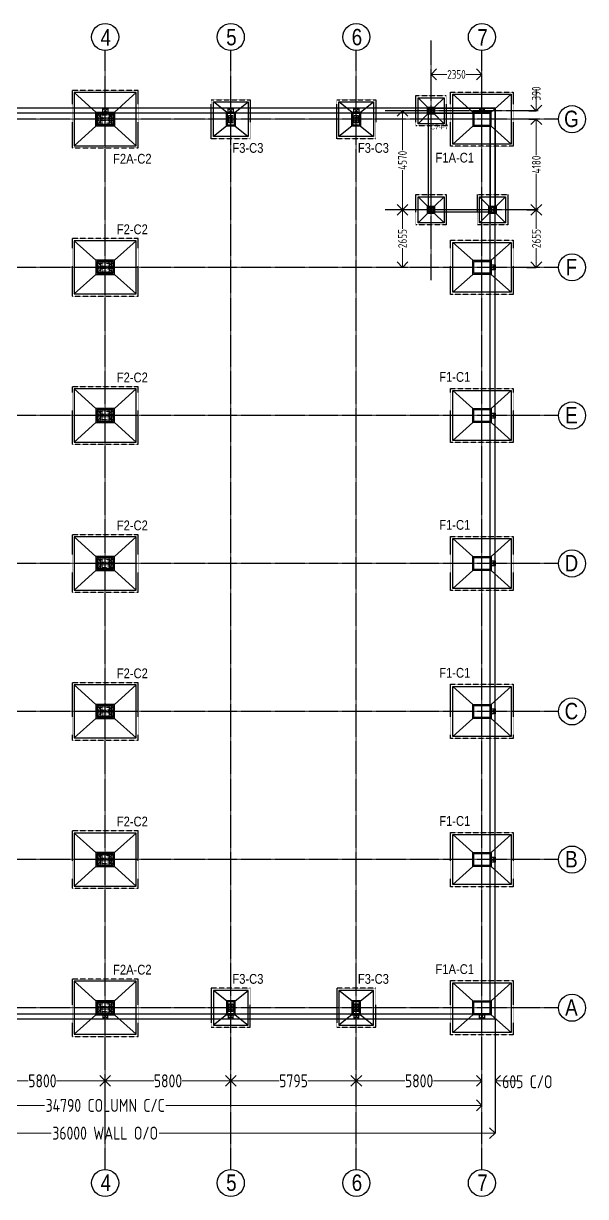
# Model space of a CAD drawing. Header units: millimetres. Extents: x 3470347 to 5996549, y -3470518 to 17149644.
# Drawn here: x 4498179 to 4524134, y 6667247 to 6721364 of the extents above; entities that cross this region are included whole.
import ezdxf

# ---------------------------------------------------------------- set-up
doc = ezdxf.new("R2010")
doc.units = ezdxf.units.MM
doc.header["$MEASUREMENT"] = 0
doc.header["$PDMODE"] = 35
doc.header["$PDSIZE"] = -5
for name, pattern in [('CENTER', [50.8, 31.75, -6.35, 6.35, -6.35]), ('CENTER2', [1.125, 0.75, -0.125, 0.125, -0.125]), ('DASHED2', [0.375, 0.25, -0.125])]:
    doc.linetypes.add(name, pattern=pattern)
doc.layers.get('0').update_dxf_attribs({"linetype": 'CONTINUOUS', "lineweight": 25})
doc.layers.get('DEFPOINTS').update_dxf_attribs({"linetype": 'CONTINUOUS', "lineweight": 25})
doc.layers.add('PV_TEXT_ROMANS', color=7, linetype='CONTINUOUS', lineweight=0)
doc.layers.add('rDIMension', color=1, linetype='CONTINUOUS', lineweight=18)
doc.layers.add('see level', color=2, linetype='CONTINUOUS')
doc.layers.add('SnT-CENTER2', color=8, linetype='CENTER')
doc.styles.add('DIM', font='geniso.shx', dxfattribs={"width": 0.85})
doc.styles.add('J.P', font='ARIALN.TTF')
doc.styles.add('VCSPL_TEXT', font='ARIALN.TTF')
doc.dimstyles.new('ST-100', dxfattribs={"dimscale": 100, "dimtxt": 7, "dimasz": 5, "dimexe": 0.18, "dimexo": 0.0625, "dimgap": 0.2, "dimtad": 0, "dimdec": 0, "dimzin": 0, "dimdsep": 46, "dimtxsty": 'DIM', "dimblk": 'OPEN90', "dimcen": 0.09, "dimclrd": 256, "dimclrt": 7, "dimadec": 0, "dimazin": 0, "dimtfac": 1, "dimtdec": 0, "dimtofl": 0, "dimtmove": 0, "dimatfit": 3, "dimldrblk": 'OPEN90', "dimfxl": 1, "dimtolj": 1, "dimtzin": 0, "dimlwd": -1, "dimarcsym": 0})

# ---------------------------------------------------------------- blocks, each defined once
blk = doc.blocks.new('BP22')
at = {"color": 4, "lineweight": 0}
for points in [[(2549481, -2957790), (2549421, -2957790), (2549421, -2957800), (2549481, -2957800)], [(2549481, -2957920), (2549421, -2957920), (2549421, -2957930), (2549481, -2957930)], [(2549482, -2957790), (2549482, -2957730), (2549492, -2957730), (2549492, -2957790)], [(2549686, -2957922), (2549686, -2957802), (2549696, -2957802), (2549696, -2957922)], [(2549686, -2957928), (2549686, -2958048), (2549696, -2958048), (2549696, -2957928)], [(2549900, -2957790), (2549900, -2957730), (2549890, -2957730), (2549890, -2957790)], [(2549901, -2957790), (2549961, -2957790), (2549961, -2957800), (2549901, -2957800)], [(2549901, -2957920), (2549961, -2957920), (2549961, -2957930), (2549901, -2957930)], [(2549481, -2958050), (2549421, -2958050), (2549421, -2958060), (2549481, -2958060)], [(2549482, -2958060), (2549482, -2958120), (2549492, -2958120), (2549492, -2958060)], [(2549900, -2958060), (2549900, -2958120), (2549890, -2958120), (2549890, -2958060)], [(2549901, -2958050), (2549961, -2958050), (2549961, -2958060), (2549901, -2958060)]]:
    blk.add_lwpolyline(points, close=True, dxfattribs=at)
at = {"color": 3, "lineweight": 0}
for points in [[(2549481, -2957790), (2549481, -2958060), (2549493, -2958060), (2549493, -2957790)], [(2549493, -2957922), (2549889, -2957922), (2549889, -2957928), (2549493, -2957928)], [(2549901, -2957790), (2549901, -2958060), (2549889, -2958060), (2549889, -2957790)]]:
    blk.add_lwpolyline(points, close=True, dxfattribs=at)
at = {"color": 2, "lineweight": 0}
for centre in [(2549401, -2957745), (2549401, -2957865), (2549401, -2957985), (2549546, -2957865), (2549546, -2957985), (2549836, -2957865), (2549836, -2957985), (2549981, -2957745), (2549981, -2957865), (2549981, -2957985), (2549401, -2958105), (2549981, -2958105)]:
    blk.add_circle(centre, 15, dxfattribs=at)
at = {"layer": 'see level', "color": 8, "linetype": 'CENTER2', "lineweight": 0, "ltscale": 0.1}
for p, q in [((2550041, -2957745), (2549341, -2957745)), ((2549341, -2957865), (2550041, -2957865)), ((2549341, -2957985), (2550041, -2957985)), ((2549401, -2957685), (2549401, -2958165)), ((2549546, -2957685), (2549546, -2958165)), ((2549691, -2957685), (2549691, -2958165)), ((2549836, -2957685), (2549836, -2958165)), ((2549981, -2958165), (2549981, -2957685)), ((2549341, -2958105), (2550041, -2958105))]:
    blk.add_line(p, q, dxfattribs=at)
at = {"layer": 'see level', "color": 1, "linetype": 'ByBlock', "lineweight": 0}
blk.add_lwpolyline([(2549341, -2957685), (2549341, -2958165), (2550041, -2958165), (2550041, -2957685)], close=True, dxfattribs=at)
blk = doc.blocks.new('BP33')
at = {"color": 3, "lineweight": 0}
for points in [[(2537412, -2957452), (2537412, -2957602), (2537418, -2957602), (2537418, -2957452)], [(2537724, -2957452), (2537724, -2957602), (2537718, -2957602), (2537718, -2957452)], [(2537418, -2957525), (2537718, -2957525), (2537718, -2957530), (2537418, -2957530)]]:
    blk.add_lwpolyline(points, close=True, dxfattribs=at)
at = {"color": 4, "lineweight": 0}
for points in [[(2537564, -2957525), (2537564, -2957465), (2537572, -2957465), (2537572, -2957525)], [(2537564, -2957530), (2537564, -2957590), (2537572, -2957590), (2537572, -2957530)]]:
    blk.add_lwpolyline(points, close=True, dxfattribs=at)
at = {"color": 2, "lineweight": 0}
for centre in [(2537493, -2957487), (2537493, -2957567), (2537643, -2957487), (2537643, -2957567)]:
    blk.add_circle(centre, 10, dxfattribs=at)
at = {"layer": 'see level', "color": 8, "linetype": 'CENTER2', "lineweight": 0, "ltscale": 0.1}
for p, q in [((2537493, -2957427), (2537493, -2957627)), ((2537643, -2957427), (2537643, -2957627)), ((2537743, -2957487), (2537393, -2957487)), ((2537393, -2957567), (2537743, -2957567))]:
    blk.add_line(p, q, dxfattribs=at)
at = {"layer": 'see level', "color": 1, "linetype": 'ByBlock', "lineweight": 0}
blk.add_lwpolyline([(2537393, -2957427), (2537393, -2957627), (2537743, -2957627), (2537743, -2957427)], close=True, dxfattribs=at)
blk = doc.blocks.new('_Open90')
at = {"color": 0, "linetype": 'ByBlock', "lineweight": -2}
for p, q in [((0, 0), (-1, 0)), ((-0.5, 0.5), (0, 0)), ((0, 0), (-0.5, -0.5))]:
    blk.add_line(p, q, dxfattribs=at)
blk = doc.blocks.new('*D1367')
at = {"layer": 'DEFPOINTS', "color": 0}
for p in [(4496153, 6672583), (4501953, 6672583), (4501953, 6672583)]:
    blk.add_point(p, dxfattribs=at)
at = {"layer": 'rDIMension', "color": 0, "lineweight": -2}
for p, q in [((4496153, 6672583), (4496153, 6672583)), ((4501953, 6672583), (4501953, 6672583))]:
    blk.add_line(p, q, dxfattribs=at)
at = {"layer": 'rDIMension'}
for p, q in [((4496653, 6672583), (4498395, 6672583)), ((4501453, 6672583), (4499710, 6672583))]:
    blk.add_line(p, q, dxfattribs=at)
at = {"layer": 'rDIMension', "xscale": 500, "yscale": 500, "zscale": 500, "rotation": 180}
blk.add_blockref('_Open90', (4496153, 6672583), dxfattribs=at)
at = {"layer": 'rDIMension', "xscale": 500, "yscale": 500, "zscale": 500}
blk.add_blockref('_Open90', (4501953, 6672583), dxfattribs=at)
at = {"layer": 'rDIMension', "color": 7, "insert": (4499053, 6672583), "char_height": 600, "attachment_point": 5, "style": 'DIM'}
blk.add_mtext('\\A1;5800', dxfattribs=at)
blk = doc.blocks.new('*D1368')
at = {"layer": 'DEFPOINTS', "color": 0}
for p in [(4501953, 6672583), (4507753, 6672583), (4507753, 6672583)]:
    blk.add_point(p, dxfattribs=at)
at = {"layer": 'rDIMension', "color": 0, "lineweight": -2}
for p, q in [((4501953, 6672583), (4501953, 6672583)), ((4507753, 6672583), (4507753, 6672583))]:
    blk.add_line(p, q, dxfattribs=at)
at = {"layer": 'rDIMension'}
for p, q in [((4502453, 6672583), (4504195, 6672583)), ((4507253, 6672583), (4505510, 6672583))]:
    blk.add_line(p, q, dxfattribs=at)
at = {"layer": 'rDIMension', "xscale": 500, "yscale": 500, "zscale": 500, "rotation": 180}
blk.add_blockref('_Open90', (4501953, 6672583), dxfattribs=at)
at = {"layer": 'rDIMension', "xscale": 500, "yscale": 500, "zscale": 500}
blk.add_blockref('_Open90', (4507753, 6672583), dxfattribs=at)
at = {"layer": 'rDIMension', "color": 7, "insert": (4504853, 6672583), "char_height": 600, "attachment_point": 5, "style": 'DIM'}
blk.add_mtext('\\A1;5800', dxfattribs=at)
blk = doc.blocks.new('*D1369')
at = {"layer": 'DEFPOINTS', "color": 0}
for p in [(4507753, 6672583), (4513548, 6672583), (4513548, 6672583)]:
    blk.add_point(p, dxfattribs=at)
at = {"layer": 'rDIMension', "color": 0, "lineweight": -2}
for p, q in [((4507753, 6672583), (4507753, 6672583)), ((4513548, 6672583), (4513548, 6672583))]:
    blk.add_line(p, q, dxfattribs=at)
at = {"layer": 'rDIMension'}
for p, q in [((4508253, 6672583), (4509992, 6672583)), ((4513048, 6672583), (4511309, 6672583))]:
    blk.add_line(p, q, dxfattribs=at)
at = {"layer": 'rDIMension', "xscale": 500, "yscale": 500, "zscale": 500, "rotation": 180}
blk.add_blockref('_Open90', (4507753, 6672583), dxfattribs=at)
at = {"layer": 'rDIMension', "xscale": 500, "yscale": 500, "zscale": 500}
blk.add_blockref('_Open90', (4513548, 6672583), dxfattribs=at)
at = {"layer": 'rDIMension', "color": 7, "insert": (4510650, 6672583), "char_height": 600, "attachment_point": 5, "style": 'DIM'}
blk.add_mtext('\\A1;5795', dxfattribs=at)
blk = doc.blocks.new('*D1370')
at = {"layer": 'DEFPOINTS', "color": 0}
for p in [(4513548, 6672583), (4519348, 6672583), (4519348, 6672583)]:
    blk.add_point(p, dxfattribs=at)
at = {"layer": 'rDIMension', "color": 0, "lineweight": -2}
for p, q in [((4513548, 6672583), (4513548, 6672583)), ((4519348, 6672583), (4519348, 6672583))]:
    blk.add_line(p, q, dxfattribs=at)
at = {"layer": 'rDIMension'}
for p, q in [((4514048, 6672583), (4515790, 6672583)), ((4518848, 6672583), (4517105, 6672583))]:
    blk.add_line(p, q, dxfattribs=at)
at = {"layer": 'rDIMension', "xscale": 500, "yscale": 500, "zscale": 500, "rotation": 180}
blk.add_blockref('_Open90', (4513548, 6672583), dxfattribs=at)
at = {"layer": 'rDIMension', "xscale": 500, "yscale": 500, "zscale": 500}
blk.add_blockref('_Open90', (4519348, 6672583), dxfattribs=at)
at = {"layer": 'rDIMension', "color": 7, "insert": (4516448, 6672583), "char_height": 600, "attachment_point": 5, "style": 'DIM'}
blk.add_mtext('\\A1;5800', dxfattribs=at)
blk = doc.blocks.new('*D1371')
at = {"layer": 'DEFPOINTS', "color": 0}
for p in [(4484558, 6671452), (4519348, 6671452), (4519348, 6671452)]:
    blk.add_point(p, dxfattribs=at)
at = {"layer": 'rDIMension', "color": 0, "lineweight": -2}
for p, q in [((4484558, 6671452), (4484558, 6671452)), ((4519348, 6671452), (4519348, 6671452))]:
    blk.add_line(p, q, dxfattribs=at)
at = {"layer": 'rDIMension'}
for p, q in [((4485058, 6671452), (4499152, 6671452)), ((4518848, 6671452), (4504753, 6671452))]:
    blk.add_line(p, q, dxfattribs=at)
at = {"layer": 'rDIMension', "xscale": 500, "yscale": 500, "zscale": 500, "rotation": 180}
blk.add_blockref('_Open90', (4484558, 6671452), dxfattribs=at)
at = {"layer": 'rDIMension', "xscale": 500, "yscale": 500, "zscale": 500}
blk.add_blockref('_Open90', (4519348, 6671452), dxfattribs=at)
at = {"layer": 'rDIMension', "color": 7, "insert": (4501953, 6671452), "char_height": 600, "attachment_point": 5, "style": 'DIM'}
blk.add_mtext('\\A1;34790 COLUMN C/C', dxfattribs=at)
blk = doc.blocks.new('*D1372')
at = {"layer": 'DEFPOINTS', "color": 0}
for p in [(4483953, 6675452), (4519953, 6675452), (4519953, 6670172)]:
    blk.add_point(p, dxfattribs=at)
at = {"layer": 'rDIMension', "color": 0, "lineweight": -2}
for p, q in [((4483953, 6675452), (4483953, 6670172)), ((4519953, 6675452), (4519953, 6670172))]:
    blk.add_line(p, q, dxfattribs=at)
at = {"layer": 'rDIMension'}
for p, q in [((4484453, 6670172), (4499459, 6670172)), ((4519453, 6670172), (4504446, 6670172))]:
    blk.add_line(p, q, dxfattribs=at)
at = {"layer": 'rDIMension', "xscale": 500, "yscale": 500, "zscale": 500, "rotation": 180}
blk.add_blockref('_Open90', (4483953, 6670172), dxfattribs=at)
at = {"layer": 'rDIMension', "xscale": 500, "yscale": 500, "zscale": 500}
blk.add_blockref('_Open90', (4519953, 6670172), dxfattribs=at)
at = {"layer": 'rDIMension', "color": 7, "insert": (4501953, 6670172), "char_height": 600, "attachment_point": 5, "style": 'DIM'}
blk.add_mtext('\\A1;36000 WALL O/O', dxfattribs=at)
blk = doc.blocks.new('*D1338')
at = {"layer": 'DEFPOINTS', "color": 0}
for p in [(4519348, 6672583), (4519953, 6672583), (4519953, 6672583)]:
    blk.add_point(p, dxfattribs=at)
at = {"layer": 'rDIMension'}
for p, q in [((4518848, 6672583), (4518348, 6672583)), ((4520453, 6672583), (4520953, 6672583))]:
    blk.add_line(p, q, dxfattribs=at)
at = {"layer": 'rDIMension', "color": 0, "lineweight": -2}
for p, q in [((4519348, 6672583), (4519348, 6672583)), ((4519953, 6672583), (4519953, 6672583))]:
    blk.add_line(p, q, dxfattribs=at)
at = {"layer": 'rDIMension', "xscale": 500, "yscale": 500, "zscale": 500}
blk.add_blockref('_Open90', (4519348, 6672583), dxfattribs=at)
at = {"layer": 'rDIMension', "xscale": 500, "yscale": 500, "zscale": 500, "rotation": 180}
blk.add_blockref('_Open90', (4519953, 6672583), dxfattribs=at)
at = {"layer": 'rDIMension', "color": 7, "insert": (4521447, 6672543), "char_height": 600, "attachment_point": 5, "style": 'DIM'}
blk.add_mtext('\\A1;605 C/O', dxfattribs=at)
blk = doc.blocks.new('*D1343')
at = {"layer": 'DEFPOINTS', "color": 0}
for p in [(4516998, 6719013), (4516998, 6718800), (4519348, 6718800)]:
    blk.add_point(p, dxfattribs=at)
at = {"layer": 'rDIMension', "color": 0, "lineweight": -2}
for p, q in [((4516998, 6718800), (4516998, 6719013)), ((4519348, 6718800), (4519348, 6719013))]:
    blk.add_line(p, q, dxfattribs=at)
at = {"layer": 'rDIMension'}
for p, q in [((4517498, 6719013), (4517728, 6719013)), ((4518848, 6719013), (4518618, 6719013))]:
    blk.add_line(p, q, dxfattribs=at)
at = {"layer": 'rDIMension', "xscale": 500, "yscale": 500, "zscale": 500, "rotation": 180}
blk.add_blockref('_Open90', (4516998, 6719013), dxfattribs=at)
at = {"layer": 'rDIMension', "xscale": 500, "yscale": 500, "zscale": 500}
blk.add_blockref('_Open90', (4519348, 6719013), dxfattribs=at)
at = {"layer": 'rDIMension', "color": 7, "insert": (4518173, 6719013), "char_height": 400, "attachment_point": 5, "style": 'DIM'}
blk.add_mtext('\\A1;2350', dxfattribs=at)
blk = doc.blocks.new('*D1344')
at = {"layer": 'DEFPOINTS', "color": 0}
for p in [(4521420, 6712767), (4521420, 6710112), (4521860, 6710112)]:
    blk.add_point(p, dxfattribs=at)
at = {"layer": 'rDIMension', "color": 0, "lineweight": -2}
for p, q in [((4521420, 6712767), (4521860, 6712767)), ((4521420, 6710112), (4521860, 6710112))]:
    blk.add_line(p, q, dxfattribs=at)
at = {"layer": 'rDIMension'}
for p, q in [((4521860, 6712267), (4521860, 6711884)), ((4521860, 6710612), (4521860, 6710994))]:
    blk.add_line(p, q, dxfattribs=at)
at = {"layer": 'rDIMension', "xscale": 500, "yscale": 500, "zscale": 500}
for p, rotation in [((4521860, 6712767), 90), ((4521860, 6710112), 270)]:
    blk.add_blockref('_Open90', p, dxfattribs=dict(at, rotation=rotation))
at = {"layer": 'rDIMension', "color": 7, "insert": (4521860, 6711439), "char_height": 400, "attachment_point": 5, "rotation": 90, "style": 'DIM'}
blk.add_mtext('\\A1;2655', dxfattribs=at)
blk = doc.blocks.new('*D1345')
at = {"layer": 'DEFPOINTS', "color": 0}
for p in [(4521515, 6716947), (4521860, 6716947), (4521420, 6712767)]:
    blk.add_point(p, dxfattribs=at)
at = {"layer": 'rDIMension', "color": 0, "lineweight": -2}
for p, q in [((4521515, 6716947), (4521860, 6716947)), ((4521420, 6712767), (4521860, 6712767))]:
    blk.add_line(p, q, dxfattribs=at)
at = {"layer": 'rDIMension'}
for p, q in [((4521860, 6716447), (4521860, 6715285)), ((4521860, 6713267), (4521860, 6714429))]:
    blk.add_line(p, q, dxfattribs=at)
at = {"layer": 'rDIMension', "xscale": 500, "yscale": 500, "zscale": 500}
for p, rotation in [((4521860, 6716947), 90), ((4521860, 6712767), 270)]:
    blk.add_blockref('_Open90', p, dxfattribs=dict(at, rotation=rotation))
at = {"layer": 'rDIMension', "color": 7, "insert": (4521860, 6714857), "char_height": 400, "attachment_point": 5, "rotation": 90, "style": 'DIM'}
blk.add_mtext('\\A1;4180', dxfattribs=at)
blk = doc.blocks.new('*D1346')
at = {"layer": 'DEFPOINTS', "color": 0}
for p in [(4521515, 6717337), (4521515, 6716947), (4521860, 6717337)]:
    blk.add_point(p, dxfattribs=at)
at = {"layer": 'rDIMension'}
for p, q in [((4521860, 6717837), (4521860, 6718337)), ((4521860, 6716447), (4521860, 6715947))]:
    blk.add_line(p, q, dxfattribs=at)
at = {"layer": 'rDIMension', "color": 0, "lineweight": -2}
for p, q in [((4521515, 6717337), (4521860, 6717337)), ((4521515, 6716947), (4521860, 6716947))]:
    blk.add_line(p, q, dxfattribs=at)
at = {"layer": 'rDIMension', "xscale": 500, "yscale": 500, "zscale": 500}
for p, rotation in [((4521860, 6717337), 270), ((4521860, 6716947), 90)]:
    blk.add_blockref('_Open90', p, dxfattribs=dict(at, rotation=rotation))
at = {"layer": 'rDIMension', "color": 7, "insert": (4521860, 6718132), "char_height": 400, "attachment_point": 5, "rotation": 90, "style": 'DIM'}
blk.add_mtext('\\A1;390', dxfattribs=at)
blk = doc.blocks.new('*D1347')
at = {"layer": 'DEFPOINTS', "color": 0}
for p in [(4515679, 6717337), (4515901, 6717337), (4515901, 6712767)]:
    blk.add_point(p, dxfattribs=at)
at = {"layer": 'rDIMension', "color": 0, "lineweight": -2}
for p, q in [((4515901, 6717337), (4515679, 6717337)), ((4515901, 6712767), (4515679, 6712767))]:
    blk.add_line(p, q, dxfattribs=at)
at = {"layer": 'rDIMension'}
for p, q in [((4515679, 6716837), (4515679, 6715514)), ((4515679, 6713267), (4515679, 6714590))]:
    blk.add_line(p, q, dxfattribs=at)
at = {"layer": 'rDIMension', "xscale": 500, "yscale": 500, "zscale": 500}
for p, rotation in [((4515679, 6717337), 90), ((4515679, 6712767), 270)]:
    blk.add_blockref('_Open90', p, dxfattribs=dict(at, rotation=rotation))
at = {"layer": 'rDIMension', "color": 7, "insert": (4515679, 6715052), "char_height": 400, "attachment_point": 5, "rotation": 90, "style": 'DIM'}
blk.add_mtext('\\A1;4570', dxfattribs=at)
blk = doc.blocks.new('*D1348')
at = {"layer": 'DEFPOINTS', "color": 0}
for p in [(4515901, 6712767), (4515679, 6710112), (4515901, 6710112)]:
    blk.add_point(p, dxfattribs=at)
at = {"layer": 'rDIMension', "color": 0, "lineweight": -2}
for p, q in [((4515901, 6712767), (4515679, 6712767)), ((4515901, 6710112), (4515679, 6710112))]:
    blk.add_line(p, q, dxfattribs=at)
at = {"layer": 'rDIMension'}
for p, q in [((4515679, 6712267), (4515679, 6711884)), ((4515679, 6710612), (4515679, 6710994))]:
    blk.add_line(p, q, dxfattribs=at)
at = {"layer": 'rDIMension', "xscale": 500, "yscale": 500, "zscale": 500}
for p, rotation in [((4515679, 6712767), 90), ((4515679, 6710112), 270)]:
    blk.add_blockref('_Open90', p, dxfattribs=dict(at, rotation=rotation))
at = {"layer": 'rDIMension', "color": 7, "insert": (4515679, 6711439), "char_height": 400, "attachment_point": 5, "rotation": 90, "style": 'DIM'}
blk.add_mtext('\\A1;2655', dxfattribs=at)

msp = doc.modelspace()

# ---------------------------------------------------------------- linework, layer by layer
at = {"color": 30}
for p, q in [((4516832.76, 6717501.99), (4516397.76, 6717936.99)), ((4517162.76, 6717501.99), (4517597.76, 6717936.99)), ((4516832.76, 6717171.99), (4516397.76, 6716736.99)), ((4517162.76, 6717171.99), (4517583.05, 6716751.7)), ((4516832.76, 6712931.99), (4516397.76, 6713366.99)), ((4517162.76, 6712931.99), (4517597.76, 6713366.99)), ((4519672.76, 6712931.99), (4519237.76, 6713366.99)), ((4520002.76, 6712931.99), (4520437.76, 6713366.99)), ((4516832.76, 6712601.99), (4516397.76, 6712166.99)), ((4517162.76, 6712601.99), (4517583.05, 6712181.7)), ((4519672.76, 6712601.99), (4519237.76, 6712166.99)), ((4520002.76, 6712601.99), (4520423.05, 6712181.7))]:
    msp.add_line(p, q, dxfattribs=at)
at = {"color": 7, "linetype": 'DASHED2'}
for points in [[(4500427.76, 6718271.99), (4500427.76, 6715621.99), (4503477.76, 6715621.99), (4503477.76, 6718271.99)], [(4517697.76, 6718036.99), (4517697.76, 6716636.99), (4516297.76, 6716636.99), (4516297.76, 6718036.99)], [(4520797.76, 6718196.99), (4520797.76, 6715696.99), (4517897.76, 6715696.99), (4517897.76, 6718196.99)], [(4506852.76, 6716046.99), (4506852.76, 6717846.99), (4508652.76, 6717846.99), (4508652.76, 6716046.99)], [(4512647.76, 6716046.99), (4512647.76, 6717846.99), (4514447.76, 6717846.99), (4514447.76, 6716046.99)], [(4517697.76, 6713466.99), (4517697.76, 6712066.99), (4516297.76, 6712066.99), (4516297.76, 6713466.99)], [(4520537.76, 6713466.99), (4520537.76, 6712066.99), (4519137.76, 6712066.99), (4519137.76, 6713466.99)], [(4500427.76, 6711436.99), (4500427.76, 6708786.99), (4503477.76, 6708786.99), (4503477.76, 6711436.99)], [(4520797.76, 6711361.99), (4520797.76, 6708861.99), (4517897.76, 6708861.99), (4517897.76, 6711361.99)], [(4500427.76, 6704601.99), (4500427.76, 6701951.99), (4503477.76, 6701951.99), (4503477.76, 6704601.99)], [(4520797.76, 6704526.99), (4520797.76, 6702026.99), (4517897.76, 6702026.99), (4517897.76, 6704526.99)], [(4500427.76, 6697776.99), (4500427.76, 6695126.99), (4503477.76, 6695126.99), (4503477.76, 6697776.99)], [(4520797.76, 6697701.99), (4520797.76, 6695201.99), (4517897.76, 6695201.99), (4517897.76, 6697701.99)], [(4500427.76, 6690951.99), (4500427.76, 6688301.99), (4503477.76, 6688301.99), (4503477.76, 6690951.99)], [(4520797.76, 6690876.99), (4520797.76, 6688376.99), (4517897.76, 6688376.99), (4517897.76, 6690876.99)], [(4500427.76, 6684116.99), (4500427.76, 6681466.99), (4503477.76, 6681466.99), (4503477.76, 6684116.99)], [(4520797.76, 6684041.99), (4520797.76, 6681541.99), (4517897.76, 6681541.99), (4517897.76, 6684041.99)], [(4500427.76, 6677281.99), (4500427.76, 6674631.99), (4503477.76, 6674631.99), (4503477.76, 6677281.99)], [(4520797.76, 6677206.99), (4520797.76, 6674706.99), (4517897.76, 6674706.99), (4517897.76, 6677206.99)], [(4506852.76, 6676856.99), (4506852.76, 6675056.99), (4508652.76, 6675056.99), (4508652.76, 6676856.99)], [(4512647.76, 6676856.99), (4512647.76, 6675056.99), (4514447.76, 6675056.99), (4514447.76, 6676856.99)]]:
    msp.add_lwpolyline(points, close=True, dxfattribs=at)
at = {"color": 30}
for points in [[(4500527.76, 6718171.99), (4500527.76, 6715721.99), (4503377.76, 6715721.99), (4503377.76, 6718171.99)], [(4520697.76, 6718096.99), (4520697.76, 6715796.99), (4517997.76, 6715796.99), (4517997.76, 6718096.99)], [(4506952.76, 6716146.99), (4506952.76, 6717746.99), (4508552.76, 6717746.99), (4508552.76, 6716146.99)], [(4512747.76, 6716146.99), (4512747.76, 6717746.99), (4514347.76, 6717746.99), (4514347.76, 6716146.99)], [(4517597.76, 6717936.99), (4517597.76, 6716736.99), (4516397.76, 6716736.99), (4516397.76, 6717936.99)], [(4517162.76, 6717171.99), (4516832.76, 6717171.99), (4516832.76, 6717501.99), (4517162.76, 6717501.99)], [(4502377.76, 6716621.99), (4501527.76, 6716621.99), (4501527.76, 6717271.99), (4502377.76, 6717271.99)], [(4507952.76, 6716621.99), (4507552.76, 6716621.99), (4507552.76, 6717271.99), (4507952.76, 6717271.99)], [(4513747.76, 6716621.99), (4513347.76, 6716621.99), (4513347.76, 6717271.99), (4513747.76, 6717271.99)], [(4518922.76, 6716621.99), (4519772.76, 6716621.99), (4519772.76, 6717271.99), (4518922.76, 6717271.99)], [(4517597.76, 6713366.99), (4517597.76, 6712166.99), (4516397.76, 6712166.99), (4516397.76, 6713366.99)], [(4520437.76, 6713366.99), (4520437.76, 6712166.99), (4519237.76, 6712166.99), (4519237.76, 6713366.99)], [(4517162.76, 6712601.99), (4516832.76, 6712601.99), (4516832.76, 6712931.99), (4517162.76, 6712931.99)], [(4520002.76, 6712601.99), (4519672.76, 6712601.99), (4519672.76, 6712931.99), (4520002.76, 6712931.99)], [(4500527.76, 6711336.99), (4500527.76, 6708886.99), (4503377.76, 6708886.99), (4503377.76, 6711336.99)], [(4520697.76, 6711261.99), (4520697.76, 6708961.99), (4517997.76, 6708961.99), (4517997.76, 6711261.99)], [(4502377.76, 6710436.99), (4501527.76, 6710436.99), (4501527.76, 6709786.99), (4502377.76, 6709786.99)], [(4518922.76, 6710436.99), (4519772.76, 6710436.99), (4519772.76, 6709786.99), (4518922.76, 6709786.99)], [(4500527.76, 6704501.99), (4500527.76, 6702051.99), (4503377.76, 6702051.99), (4503377.76, 6704501.99)], [(4520697.76, 6704426.99), (4520697.76, 6702126.99), (4517997.76, 6702126.99), (4517997.76, 6704426.99)], [(4502377.76, 6703601.99), (4501527.76, 6703601.99), (4501527.76, 6702951.99), (4502377.76, 6702951.99)], [(4518922.76, 6703601.99), (4519772.76, 6703601.99), (4519772.76, 6702951.99), (4518922.76, 6702951.99)], [(4500527.76, 6697676.99), (4500527.76, 6695226.99), (4503377.76, 6695226.99), (4503377.76, 6697676.99)], [(4520697.76, 6697601.99), (4520697.76, 6695301.99), (4517997.76, 6695301.99), (4517997.76, 6697601.99)], [(4502377.76, 6696776.99), (4501527.76, 6696776.99), (4501527.76, 6696126.99), (4502377.76, 6696126.99)], [(4518922.76, 6696776.99), (4519772.76, 6696776.99), (4519772.76, 6696126.99), (4518922.76, 6696126.99)], [(4500527.76, 6690851.99), (4500527.76, 6688401.99), (4503377.76, 6688401.99), (4503377.76, 6690851.99)], [(4520697.76, 6690776.99), (4520697.76, 6688476.99), (4517997.76, 6688476.99), (4517997.76, 6690776.99)], [(4502377.76, 6689951.99), (4501527.76, 6689951.99), (4501527.76, 6689301.99), (4502377.76, 6689301.99)], [(4518922.76, 6689951.99), (4519772.76, 6689951.99), (4519772.76, 6689301.99), (4518922.76, 6689301.99)], [(4500527.76, 6684016.99), (4500527.76, 6681566.99), (4503377.76, 6681566.99), (4503377.76, 6684016.99)], [(4520697.76, 6683941.99), (4520697.76, 6681641.99), (4517997.76, 6681641.99), (4517997.76, 6683941.99)], [(4502377.76, 6683116.99), (4501527.76, 6683116.99), (4501527.76, 6682466.99), (4502377.76, 6682466.99)], [(4518922.76, 6683116.99), (4519772.76, 6683116.99), (4519772.76, 6682466.99), (4518922.76, 6682466.99)], [(4500527.76, 6677181.99), (4500527.76, 6674731.99), (4503377.76, 6674731.99), (4503377.76, 6677181.99)], [(4520697.76, 6677106.99), (4520697.76, 6674806.99), (4517997.76, 6674806.99), (4517997.76, 6677106.99)], [(4506952.76, 6676756.99), (4506952.76, 6675156.99), (4508552.76, 6675156.99), (4508552.76, 6676756.99)], [(4512747.76, 6676756.99), (4512747.76, 6675156.99), (4514347.76, 6675156.99), (4514347.76, 6676756.99)], [(4502377.76, 6676281.99), (4501527.76, 6676281.99), (4501527.76, 6675631.99), (4502377.76, 6675631.99)], [(4507952.76, 6676281.99), (4507552.76, 6676281.99), (4507552.76, 6675631.99), (4507952.76, 6675631.99)], [(4513747.76, 6676281.99), (4513347.76, 6676281.99), (4513347.76, 6675631.99), (4513747.76, 6675631.99)], [(4518922.76, 6676281.99), (4519772.76, 6676281.99), (4519772.76, 6675631.99), (4518922.76, 6675631.99)]]:
    msp.add_lwpolyline(points, close=True, dxfattribs=at)
for points in [[(4501527.76, 6717271.99), (4500527.76, 6718171.99)], [(4502377.76, 6717271.99), (4503377.76, 6718171.99)], [(4518922.76, 6717271.99), (4517997.76, 6718096.99)], [(4519772.76, 6717271.99), (4520697.76, 6718096.99)], [(4507552.76, 6717271.99), (4506952.76, 6717746.99)], [(4507952.76, 6717271.99), (4508552.76, 6717746.99)], [(4513347.76, 6717271.99), (4512747.76, 6717746.99)], [(4513747.76, 6717271.99), (4514347.76, 6717746.99)], [(4501527.76, 6716621.99), (4500527.76, 6715721.99)], [(4502377.76, 6716621.99), (4503377.76, 6715721.99)], [(4507552.76, 6716621.99), (4506952.76, 6716146.99)], [(4507952.76, 6716621.99), (4508552.76, 6716146.99)], [(4513347.76, 6716621.99), (4512747.76, 6716146.99)], [(4513747.76, 6716621.99), (4514347.76, 6716146.99)], [(4518922.76, 6716621.99), (4517997.76, 6715796.99)], [(4519772.76, 6716621.99), (4520697.76, 6715796.99)], [(4501527.76, 6710436.99), (4500527.76, 6711336.99)], [(4502377.76, 6710436.99), (4503377.76, 6711336.99)], [(4518922.76, 6710436.99), (4517997.76, 6711261.99)], [(4519772.76, 6710436.99), (4520697.76, 6711261.99)], [(4501527.76, 6709786.99), (4500527.76, 6708886.99)], [(4502377.76, 6709786.99), (4503377.76, 6708886.99)], [(4518922.76, 6709786.99), (4517997.76, 6708961.99)], [(4519772.76, 6709786.99), (4520697.76, 6708961.99)], [(4501527.76, 6703601.99), (4500527.76, 6704501.99)], [(4502377.76, 6703601.99), (4503377.76, 6704501.99)], [(4518922.76, 6703601.99), (4517997.76, 6704426.99)], [(4519772.76, 6703601.99), (4520697.76, 6704426.99)], [(4501527.76, 6702951.99), (4500527.76, 6702051.99)], [(4502377.76, 6702951.99), (4503377.76, 6702051.99)], [(4518922.76, 6702951.99), (4517997.76, 6702126.99)], [(4519772.76, 6702951.99), (4520697.76, 6702126.99)], [(4501527.76, 6696776.99), (4500527.76, 6697676.99)], [(4502377.76, 6696776.99), (4503377.76, 6697676.99)], [(4518922.76, 6696776.99), (4517997.76, 6697601.99)], [(4519772.76, 6696776.99), (4520697.76, 6697601.99)], [(4501527.76, 6696126.99), (4500527.76, 6695226.99)], [(4502377.76, 6696126.99), (4503377.76, 6695226.99)], [(4518922.76, 6696126.99), (4517997.76, 6695301.99)], [(4519772.76, 6696126.99), (4520697.76, 6695301.99)], [(4501527.76, 6689951.99), (4500527.76, 6690851.99)], [(4502377.76, 6689951.99), (4503377.76, 6690851.99)], [(4518922.76, 6689951.99), (4517997.76, 6690776.99)], [(4519772.76, 6689951.99), (4520697.76, 6690776.99)], [(4501527.76, 6689301.99), (4500527.76, 6688401.99)], [(4502377.76, 6689301.99), (4503377.76, 6688401.99)], [(4518922.76, 6689301.99), (4517997.76, 6688476.99)], [(4519772.76, 6689301.99), (4520697.76, 6688476.99)], [(4501527.76, 6683116.99), (4500527.76, 6684016.99)], [(4502377.76, 6683116.99), (4503377.76, 6684016.99)], [(4518922.76, 6683116.99), (4517997.76, 6683941.99)], [(4519772.76, 6683116.99), (4520697.76, 6683941.99)], [(4501527.76, 6682466.99), (4500527.76, 6681566.99)], [(4502377.76, 6682466.99), (4503377.76, 6681566.99)], [(4518922.76, 6682466.99), (4517997.76, 6681641.99)], [(4519772.76, 6682466.99), (4520697.76, 6681641.99)], [(4501527.76, 6676281.99), (4500527.76, 6677181.99)], [(4502377.76, 6676281.99), (4503377.76, 6677181.99)], [(4518922.76, 6676281.99), (4517997.76, 6677106.99)], [(4519772.76, 6676281.99), (4520697.76, 6677106.99)], [(4507552.76, 6676281.99), (4506952.76, 6676756.99)], [(4507952.76, 6676281.99), (4508552.76, 6676756.99)], [(4513347.76, 6676281.99), (4512747.76, 6676756.99)], [(4513747.76, 6676281.99), (4514347.76, 6676756.99)], [(4501527.76, 6675631.99), (4500527.76, 6674731.99)], [(4502377.76, 6675631.99), (4503377.76, 6674731.99)], [(4507552.76, 6675631.99), (4506952.76, 6675156.99)], [(4507952.76, 6675631.99), (4508552.76, 6675156.99)], [(4513347.76, 6675631.99), (4512747.76, 6675156.99)], [(4513747.76, 6675631.99), (4514347.76, 6675156.99)], [(4518922.76, 6675631.99), (4517997.76, 6674806.99)], [(4519772.76, 6675631.99), (4520697.76, 6674806.99)]]:
    msp.add_lwpolyline(points, dxfattribs=at)
at = {"color": 8}
for points in [[(4483952.76, 6675451.99), (4519952.76, 6675451.99), (4519952.76, 6717451.99), (4483952.76, 6717451.99)], [(4483952.76, 6675451.99), (4519952.76, 6675451.99), (4519952.76, 6717451.99), (4483952.76, 6717451.99)], [(4484182.76, 6675681.99), (4519722.76, 6675681.99), (4519722.76, 6717221.99), (4484182.76, 6717221.99)], [(4516882.76, 6717451.99), (4519952.76, 6717451.99), (4519952.76, 6712651.99), (4516882.76, 6712651.99)], [(4516997.76, 6717221.99), (4519722.76, 6717221.99), (4519722.76, 6712766.99), (4516997.76, 6712766.99)]]:
    msp.add_lwpolyline(points, close=True, dxfattribs=at)
at = {"color": 6}
for points in [[(4501837.76, 6717451.99), (4502067.76, 6717451.99), (4502067.76, 6717221.99), (4501837.76, 6717221.99)], [(4507637.76, 6717451.99), (4507867.76, 6717451.99), (4507867.76, 6717221.99), (4507637.76, 6717221.99)], [(4513432.76, 6717451.99), (4513662.76, 6717451.99), (4513662.76, 6717221.99), (4513432.76, 6717221.99)], [(4517112.76, 6717221.99), (4516882.76, 6717221.99), (4516882.76, 6717451.99), (4517112.76, 6717451.99)], [(4519462.76, 6717451.99), (4519232.76, 6717451.99), (4519232.76, 6717221.99), (4519462.76, 6717221.99)], [(4517112.76, 6712651.99), (4516882.76, 6712651.99), (4516882.76, 6712881.99), (4517112.76, 6712881.99)], [(4519952.76, 6712651.99), (4519722.76, 6712651.99), (4519722.76, 6712881.99), (4519952.76, 6712881.99)], [(4519952.76, 6709996.99), (4519722.76, 6709996.99), (4519722.76, 6710226.99), (4519952.76, 6710226.99)], [(4519952.76, 6703161.99), (4519722.76, 6703161.99), (4519722.76, 6703391.99), (4519952.76, 6703391.99)], [(4519952.76, 6696336.99), (4519722.76, 6696336.99), (4519722.76, 6696566.99), (4519952.76, 6696566.99)], [(4519952.76, 6689511.99), (4519722.76, 6689511.99), (4519722.76, 6689741.99), (4519952.76, 6689741.99)], [(4519952.76, 6682676.99), (4519722.76, 6682676.99), (4519722.76, 6682906.99), (4519952.76, 6682906.99)], [(4501837.76, 6675451.99), (4502067.76, 6675451.99), (4502067.76, 6675681.99), (4501837.76, 6675681.99)], [(4507637.76, 6675451.99), (4507867.76, 6675451.99), (4507867.76, 6675681.99), (4507637.76, 6675681.99)], [(4513432.76, 6675451.99), (4513662.76, 6675451.99), (4513662.76, 6675681.99), (4513432.76, 6675681.99)], [(4519462.76, 6675451.99), (4519232.76, 6675451.99), (4519232.76, 6675681.99), (4519462.76, 6675681.99)]]:
    msp.add_lwpolyline(points, close=True, dxfattribs=at)
for points in [[(4501837.76, 6717221.99), (4502067.76, 6717451.99)], [(4501837.76, 6717451.99), (4502067.76, 6717221.99)], [(4507637.76, 6717221.99), (4507867.76, 6717451.99)], [(4507637.76, 6717451.99), (4507867.76, 6717221.99)], [(4513432.76, 6717221.99), (4513662.76, 6717451.99)], [(4513432.76, 6717451.99), (4513662.76, 6717221.99)], [(4517112.76, 6717451.99), (4516882.76, 6717221.99)], [(4517112.76, 6717221.99), (4516882.76, 6717451.99)], [(4519462.76, 6717221.99), (4519232.76, 6717451.99)], [(4519462.76, 6717451.99), (4519232.76, 6717221.99)], [(4517112.76, 6712881.99), (4516882.76, 6712651.99)], [(4517112.76, 6712651.99), (4516882.76, 6712881.99)], [(4519952.76, 6712881.99), (4519722.76, 6712651.99)], [(4519952.76, 6712651.99), (4519722.76, 6712881.99)], [(4519952.76, 6710226.99), (4519722.76, 6709996.99)], [(4519952.76, 6709996.99), (4519722.76, 6710226.99)], [(4519952.76, 6703391.99), (4519722.76, 6703161.99)], [(4519952.76, 6703161.99), (4519722.76, 6703391.99)], [(4519952.76, 6696566.99), (4519722.76, 6696336.99)], [(4519952.76, 6696336.99), (4519722.76, 6696566.99)], [(4519952.76, 6689741.99), (4519722.76, 6689511.99)], [(4519952.76, 6689511.99), (4519722.76, 6689741.99)], [(4519952.76, 6682906.99), (4519722.76, 6682676.99)], [(4519952.76, 6682676.99), (4519722.76, 6682906.99)], [(4501837.76, 6675681.99), (4502067.76, 6675451.99)], [(4501837.76, 6675451.99), (4502067.76, 6675681.99)], [(4507637.76, 6675681.99), (4507867.76, 6675451.99)], [(4507637.76, 6675451.99), (4507867.76, 6675681.99)], [(4513432.76, 6675681.99), (4513662.76, 6675451.99)], [(4513432.76, 6675451.99), (4513662.76, 6675681.99)], [(4519462.76, 6675681.99), (4519232.76, 6675451.99)], [(4519462.76, 6675451.99), (4519232.76, 6675681.99)]]:
    msp.add_lwpolyline(points, dxfattribs=at)
at = {"color": 1, "linetype": 'ByBlock'}
for centre in [(4501952.76, 6720738.39), (4507752.76, 6720738.39), (4513547.76, 6720738.39), (4519347.76, 6720738.39), (4523508.67, 6716946.99), (4523508.67, 6710111.99), (4523508.67, 6703276.99), (4523508.67, 6696451.99), (4523508.67, 6689626.99), (4523508.67, 6682791.99), (4523508.67, 6675956.99), (4501952.76, 6667872.32), (4507752.76, 6667872.32), (4513547.76, 6667872.32), (4519347.76, 6667872.32)]:
    msp.add_circle(centre, 625.12, dxfattribs=at)
at = {"layer": 'see level', "color": 5, "linetype": 'ByBlock'}
for points in [[(4502327.76, 6716671.99), (4501577.76, 6716671.99), (4501577.76, 6717221.99), (4502327.76, 6717221.99)], [(4507902.76, 6716671.99), (4507602.76, 6716671.99), (4507602.76, 6717221.99), (4507902.76, 6717221.99)], [(4513697.76, 6716671.99), (4513397.76, 6716671.99), (4513397.76, 6717221.99), (4513697.76, 6717221.99)], [(4518972.76, 6716671.99), (4519722.76, 6716671.99), (4519722.76, 6717221.99), (4518972.76, 6717221.99)], [(4502327.76, 6710386.99), (4501577.76, 6710386.99), (4501577.76, 6709836.99), (4502327.76, 6709836.99)], [(4518972.76, 6710386.99), (4519722.76, 6710386.99), (4519722.76, 6709836.99), (4518972.76, 6709836.99)], [(4502327.76, 6703551.99), (4501577.76, 6703551.99), (4501577.76, 6703001.99), (4502327.76, 6703001.99)], [(4518972.76, 6703551.99), (4519722.76, 6703551.99), (4519722.76, 6703001.99), (4518972.76, 6703001.99)], [(4502327.76, 6696726.99), (4501577.76, 6696726.99), (4501577.76, 6696176.99), (4502327.76, 6696176.99)], [(4518972.76, 6696726.99), (4519722.76, 6696726.99), (4519722.76, 6696176.99), (4518972.76, 6696176.99)], [(4502327.76, 6689901.99), (4501577.76, 6689901.99), (4501577.76, 6689351.99), (4502327.76, 6689351.99)], [(4518972.76, 6689901.99), (4519722.76, 6689901.99), (4519722.76, 6689351.99), (4518972.76, 6689351.99)], [(4502327.76, 6683066.99), (4501577.76, 6683066.99), (4501577.76, 6682516.99), (4502327.76, 6682516.99)], [(4518972.76, 6683066.99), (4519722.76, 6683066.99), (4519722.76, 6682516.99), (4518972.76, 6682516.99)], [(4502327.76, 6676231.99), (4501577.76, 6676231.99), (4501577.76, 6675681.99), (4502327.76, 6675681.99)], [(4507902.76, 6676231.99), (4507602.76, 6676231.99), (4507602.76, 6675681.99), (4507902.76, 6675681.99)], [(4513697.76, 6676231.99), (4513397.76, 6676231.99), (4513397.76, 6675681.99), (4513697.76, 6675681.99)], [(4518972.76, 6676231.99), (4519722.76, 6676231.99), (4519722.76, 6675681.99), (4518972.76, 6675681.99)]]:
    msp.add_lwpolyline(points, close=True, dxfattribs=at)
at = {"layer": 'SnT-CENTER2', "color": 8, "ltscale": 0.9}
for p, q in [((4516997.76, 6709526.36), (4516997.76, 6720577.62)), ((4501952.76, 6668497.44), (4501952.76, 6720113.27)), ((4507752.76, 6668497.44), (4507752.76, 6720113.27)), ((4513547.76, 6668497.44), (4513547.76, 6720113.27)), ((4519347.76, 6668497.44), (4519347.76, 6720113.27)), ((4522883.55, 6716946.99), (4471060.39, 6716946.99)), ((4521951.86, 6717336.99), (4514883.66, 6717336.99)), ((4521951.86, 6712766.99), (4514883.66, 6712766.99)), ((4522883.55, 6710111.99), (4471060.39, 6710111.99)), ((4522883.55, 6703276.99), (4471060.39, 6703276.99)), ((4522883.55, 6696451.99), (4471060.39, 6696451.99)), ((4522883.55, 6689626.99), (4471060.39, 6689626.99)), ((4522883.55, 6682791.99), (4471060.39, 6682791.99)), ((4522883.55, 6675956.99), (4471060.39, 6675956.99))]:
    msp.add_line(p, q, dxfattribs=at)

# ---------------------------------------------------------------- block references
at = {"color": 3, "xscale": -1}
for name, p, rotation in [('BP22', (1952261.55, 3759021.58), 180), ('BP33', (7465279.8, 4179379.44), 270), ('BP33', (7471074.8, 4179379.44), 270)]:
    msp.add_blockref(name, p, dxfattribs=dict(at, rotation=rotation))
at = {"color": 3}
for p in [(1952261.55, 9668037.41), (1952261.55, 9661202.41), (1952261.55, 9654377.41), (1952261.55, 9647552.41), (1952261.55, 9640717.41), (1952261.55, 9633882.41)]:
    msp.add_blockref('BP22', p, dxfattribs=at)
at = {"color": 3, "rotation": 270}
for p in [(7465279.8, 9213524.54), (7471074.8, 9213524.54)]:
    msp.add_blockref('BP33', p, dxfattribs=at)

# ---------------------------------------------------------------- texts
at = {"layer": 'PV_TEXT_ROMANS', "style": 'VCSPL_TEXT'}
msp.add_text('C7-F7', height=216.367, dxfattribs=at).set_placement((4516973.44, 6716477.41))
at = {"layer": 'PV_TEXT_ROMANS', "style": 'J.P'}
for s, insert, char_height, width, attachment_point in [('\\pxqc;4', (4501198.28, 6720345.19), 756, 1565.5783, 7), ('\\pxqc;5', (4506998.28, 6720345.19), 756, 1565.5783, 7), ('\\pxqc;6', (4512793.28, 6720345.19), 756, 1565.5783, 7), ('\\pxqc;7', (4518593.28, 6720345.19), 756, 1565.5783, 7), ('\\pxqc;G', (4524263.15, 6717340.19), 756, 1565.5783, 3), ('\\pxqc;F3-C3', (4507343.88, 6715390.98), 450, 2396.759, 7), ('\\pxqc;F3-C3', (4513138.88, 6715390.98), 450, 2396.759, 7), ('\\pxqc;{\\fArial Narrow|b0|i0|c0|p34;F2A-C2}', (4502008.07, 6714890.98), 450, 2396.759, 7), ('\\pxqc;{\\fArial Narrow|b0|i0|c0|p34;F1A-C1}', (4519292.45, 6714940.98), 450, 2396.759, 9), ('\\pxqc;F2-C2', (4502008.07, 6712093), 450, 2396.759, 1), ('\\pxqc;F', (4524263.15, 6710505.19), 756, 1565.5783, 3), ('\\pxqc;F2-C2', (4502008.07, 6705258), 450, 2396.759, 1), ('\\pxqc;F1-C1', (4519292.45, 6705283), 450, 2396.759, 3), ('\\pxqc;E', (4524263.15, 6703670.19), 756, 1565.5783, 3), ('\\pxqc;F2-C2', (4502008.07, 6698433), 450, 2396.759, 1), ('\\pxqc;F1-C1', (4519292.45, 6698458), 450, 2396.759, 3), ('\\pxqc;D', (4524263.15, 6696845.19), 756, 1565.5783, 3), ('\\pxqc;F2-C2', (4502008.07, 6691608), 450, 2396.759, 1), ('\\pxqc;F1-C1', (4519292.45, 6691633), 450, 2396.759, 3), ('\\pxqc;C', (4524263.15, 6690020.19), 756, 1565.5783, 3), ('\\pxqc;F2-C2', (4502008.07, 6684773), 450, 2396.759, 1), ('\\pxqc;F1-C1', (4519292.45, 6684798), 450, 2396.759, 3), ('\\pxqc;B', (4524263.15, 6683185.19), 756, 1565.5783, 3), ('\\pxqc;{\\fArial Narrow|b0|i0|c0|p34;F1A-C1}', (4519292.45, 6677963), 450, 2396.759, 3), ('\\pxqc;F2A-C2', (4502008.07, 6677938), 450, 2396.759, 1), ('\\pxqc;F3-C3', (4507343.88, 6677513), 450, 2396.759, 1), ('\\pxqc;F3-C3', (4513138.88, 6677513), 450, 2396.759, 1), ('\\pxqc;A', (4524263.15, 6676350.19), 756, 1565.5783, 3), ('\\pxqc;4', (4501198.28, 6668265.52), 756, 1565.5783, 1), ('\\pxqc;5', (4506998.28, 6668265.52), 756, 1565.5783, 1), ('\\pxqc;6', (4512793.28, 6668265.52), 756, 1565.5783, 1), ('\\pxqc;7', (4518593.28, 6668265.52), 756, 1565.5783, 1)]:
    msp.add_mtext(s, dxfattribs=dict(at, insert=insert, char_height=char_height, width=width, attachment_point=attachment_point))

# ---------------------------------------------------------------- dimensions: what is measured, and where the dimension line sits
at = {"layer": 'rDIMension', "color": 1}
for base, p1, p2, override, picture, middle in [((4516997.76, 6719012.88), (4519347.76, 6718799.71), (4516997.76, 6718799.71), {"dimtxt": 4, "dimexe": 0, "dimexo": 0, "dimblk": 'Open90', "dimtmove": 1, "dimfxl": 1.25, "dimtfillclr": 256, "dimarcsym": 2}, '*D1343', (4518172.76, 6719012.88)), ((4501952.76, 6672583.36), (4496152.76, 6672583.36), (4501952.76, 6672583.36), {"dimtxt": 6, "dimexe": 0, "dimexo": 0, "dimblk": 'Open90', "dimtmove": 1, "dimfxl": 1.25, "dimtfillclr": 256, "dimarcsym": 2}, '*D1367', (4499052.76, 6672583.36)), ((4507752.76, 6672583.36), (4501952.76, 6672583.36), (4507752.76, 6672583.36), {"dimtxt": 6, "dimexe": 0, "dimexo": 0, "dimblk": 'Open90', "dimtmove": 1, "dimfxl": 1.25, "dimtfillclr": 256, "dimarcsym": 2}, '*D1368', (4504852.76, 6672583.36)), ((4513547.76, 6672583.36), (4507752.76, 6672583.36), (4513547.76, 6672583.36), {"dimtxt": 6, "dimexe": 0, "dimexo": 0, "dimblk": 'Open90', "dimtmove": 1, "dimfxl": 1.25, "dimtfillclr": 256, "dimarcsym": 2}, '*D1369', (4510650.26, 6672583.36)), ((4519347.76, 6672583.36), (4513547.76, 6672583.36), (4519347.76, 6672583.36), {"dimtxt": 6, "dimexe": 0, "dimexo": 0, "dimblk": 'Open90', "dimtmove": 1, "dimfxl": 1.25, "dimtfillclr": 256, "dimarcsym": 2}, '*D1370', (4516447.76, 6672583.36))]:
    dim = msp.add_linear_dim(base=base, p1=p1, p2=p2, dimstyle='ST-100', override=override, dxfattribs=at)
    dim.commit()
    dim.dimension.update_dxf_attribs({"geometry": picture, "text_midpoint": middle})
dim = msp.add_linear_dim(base=(4521860.43, 6717336.99), p1=(4521515.19, 6716946.99), p2=(4521515.19, 6717336.99), angle=90, dimstyle='ST-100', override={"dimtxt": 4, "dimexe": 0, "dimexo": 0, "dimblk": 'Open90', "dimtmove": 1, "dimfxl": 1.25, "dimtfillclr": 256, "dimarcsym": 2}, dxfattribs=at)
dim.commit()
dim.dimension.update_dxf_attribs({"geometry": '*D1346', "text_midpoint": (4521860.43, 6718132.09), "dimtype": 160})
for base, p1, p2, picture, middle in [((4515678.75, 6717336.99), (4515901.27, 6712766.99), (4515901.27, 6717336.99), '*D1347', (4515678.75, 6715051.99)), ((4521860.43, 6716946.99), (4521420.25, 6712766.99), (4521515.19, 6716946.99), '*D1345', (4521860.43, 6714856.99)), ((4515678.75, 6710111.99), (4515901.27, 6712766.99), (4515901.27, 6710111.99), '*D1348', (4515678.75, 6711439.49)), ((4521860.43, 6710111.99), (4521420.25, 6712766.99), (4521420.25, 6710111.99), '*D1344', (4521860.43, 6711439.49))]:
    dim = msp.add_linear_dim(base=base, p1=p1, p2=p2, angle=90, dimstyle='ST-100', override={"dimtxt": 4, "dimexe": 0, "dimexo": 0, "dimblk": 'Open90', "dimtmove": 1, "dimfxl": 1.25, "dimtfillclr": 256, "dimarcsym": 2}, dxfattribs=at)
    dim.commit()
    dim.dimension.update_dxf_attribs({"geometry": picture, "text_midpoint": middle})
for base, p1, p2, text, picture, middle in [((4519952.76, 6670171.79), (4483952.76, 6675451.99), (4519952.76, 6675451.99), '<> WALL O/O', '*D1372', (4501952.76, 6670171.79)), ((4519347.76, 6671452.33), (4484557.76, 6671452.33), (4519347.76, 6671452.33), '<> COLUMN C/C', '*D1371', (4501952.76, 6671452.33))]:
    dim = msp.add_linear_dim(base=base, p1=p1, p2=p2, text=text, dimstyle='ST-100', override={"dimtxt": 6, "dimexe": 0, "dimexo": 0, "dimblk": 'Open90', "dimtmove": 1, "dimfxl": 1.25, "dimtfillclr": 256, "dimarcsym": 2}, dxfattribs=at)
    dim.commit()
    dim.dimension.update_dxf_attribs({"geometry": picture, "text_midpoint": middle})
dim = msp.add_linear_dim(base=(4519952.76, 6672583.36), p1=(4519347.76, 6672583.36), p2=(4519952.76, 6672583.36), dimstyle='ST-100', override={"dimtxt": 6, "dimexe": 0, "dimexo": 0, "dimpost": ' C/O', "dimtxsty": 'DIM', "dimblk": 'Open90', "dimtmove": 1, "dimfxl": 1.25, "dimtfillclr": 256, "dimarcsym": 2}, dxfattribs=at)
dim.commit()
dim.dimension.update_dxf_attribs({"geometry": '*D1338', "text_midpoint": (4521447.27, 6672542.72), "dimtype": 160})

doc.saveas('drawing.dxf')
